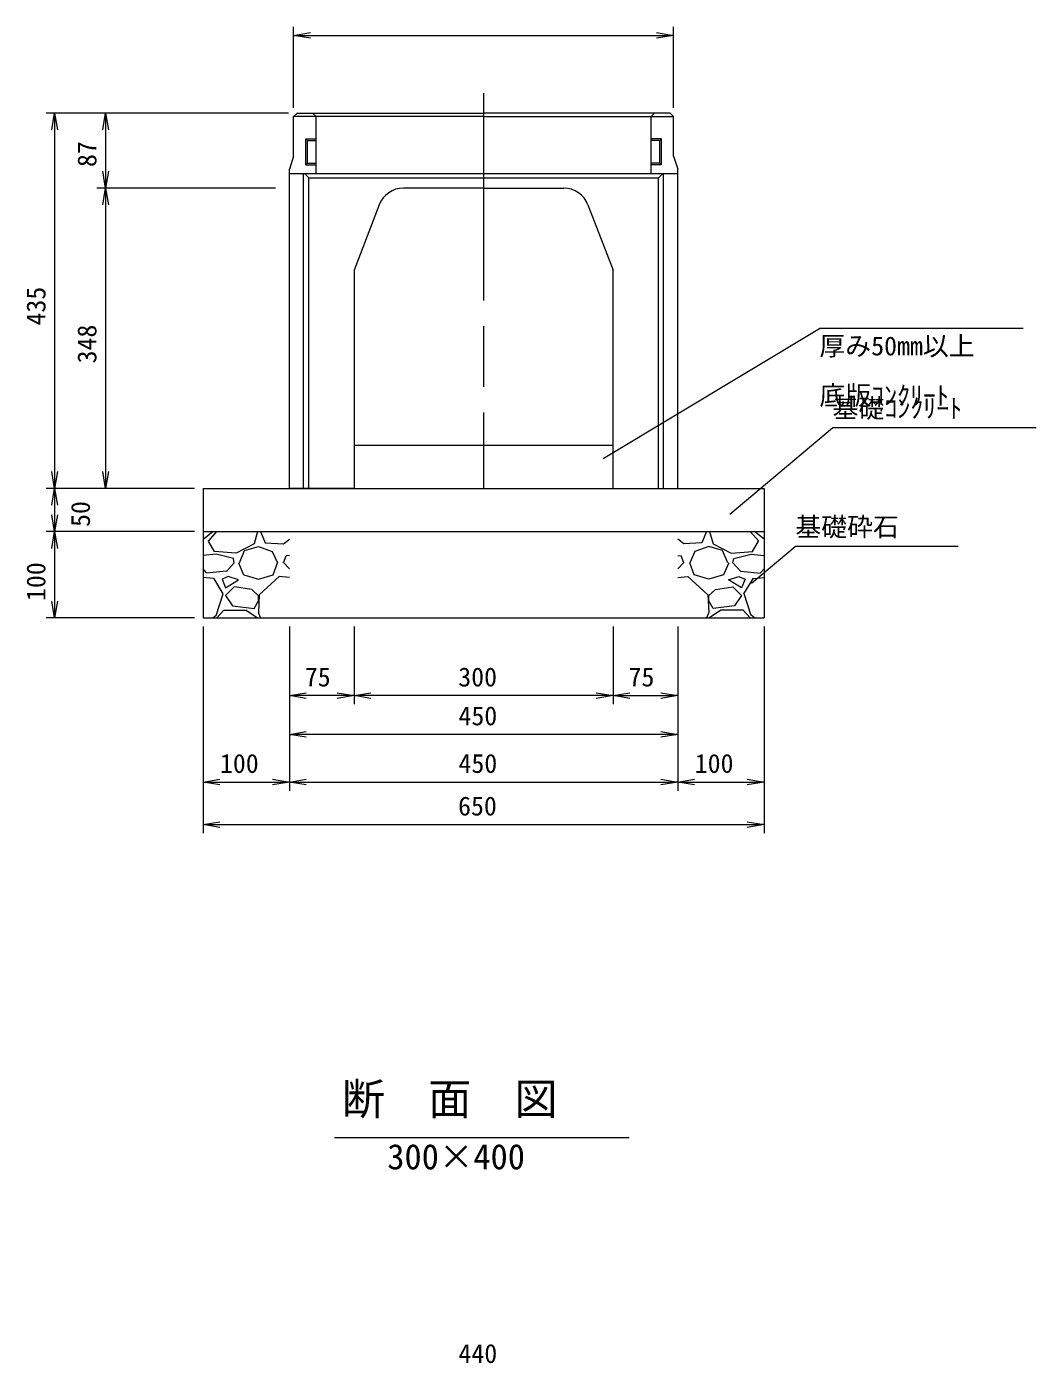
# Model space of a CAD drawing. Units: millimetres, scale not verified. Extents: x 43 to 84043, y -1 to 59399.
# Drawn here: x 15126 to 20973, y 38034 to 45776 of the extents above; entities that cross this region are included whole.
import ezdxf
from ezdxf.enums import TextEntityAlignment as Align

# ---------------------------------------------------------------- set-up
doc = ezdxf.new("R2010")
doc.units = ezdxf.units.MM
doc.header["$LTSCALE"] = 100
doc.linetypes.add('CHAIN', pattern=[18.5, 12, -1.5, 3.5, -1.5])
for name, color, linetype, lineweight in [('0_2', 7, 'Continuous', 18), ('D-STR-DIM', 7, 'Continuous', 18), ('D-STR-DIM（寸法）', 7, 'Continuous', 18), ('D-STR-HTXT（旗揚げ）', 4, 'Continuous', 18), ('D-STR-STRn（構造物）', 7, 'Continuous', 18), ('D-STR（構造物外形線）', 1, 'Continuous', 18)]:
    doc.layers.add(name, color=color, linetype=linetype, lineweight=lineweight)
doc.layers.add('D-STR-TXT（文字）', color=7, linetype='Continuous')
doc.layers.add('D-TTL-TXT（文字）', color=7, linetype='Continuous')
doc.styles.add('ＭＳ ゴシック', font='')
doc.styles.get('ＭＳ ゴシック').set_extended_font_data('MS Gothic')

msp = doc.modelspace()

# ---------------------------------------------------------------- linework, layer by layer
at = {"layer": '0_2'}
for p, q in [((16671.7, 45726.5), (16769.2, 45742.8)), ((16769.2, 45710.3), (16671.7, 45726.5)), ((16671.7, 45726.5), (16684.7, 45726.5)), ((18774.2, 45742.8), (18871.7, 45726.5)), ((18871.7, 45726.5), (18774.2, 45710.3)), ((18871.7, 45726.5), (18858.7, 45726.5)), ((15271, 45179), (15287.3, 45276.5)), ((15287.3, 45276.5), (15303.5, 45179)), ((15287.3, 45276.5), (15287.3, 45263.5)), ((15566, 45179), (15582.3, 45276.5)), ((15582.3, 45276.5), (15598.5, 45179)), ((15582.3, 45276.5), (15582.3, 45263.5)), ((15582.3, 44841.5), (15566, 44939)), ((15598.5, 44939), (15582.3, 44841.5)), ((15566, 44744), (15582.3, 44841.5)), ((15582.3, 44841.5), (15582.3, 44854.5)), ((15582.3, 44841.5), (15598.5, 44744)), ((15582.3, 44841.5), (15582.3, 44828.5)), ((15287.3, 43101.5), (15271, 43199)), ((15303.5, 43199), (15287.3, 43101.5)), ((15582.3, 43101.5), (15566, 43199)), ((15598.5, 43199), (15582.3, 43101.5)), ((15271, 43004), (15287.3, 43101.5)), ((15287.3, 43101.5), (15287.3, 43114.5)), ((15287.3, 43101.5), (15303.5, 43004)), ((15287.3, 43101.5), (15287.3, 43088.5)), ((15582.3, 43101.5), (15582.3, 43114.5)), ((15287.3, 42851.5), (15271, 42949)), ((15303.5, 42949), (15287.3, 42851.5)), ((15271, 42754), (15287.3, 42851.5)), ((15287.3, 42851.5), (15287.3, 42864.5)), ((15287.3, 42851.5), (15303.5, 42754)), ((15287.3, 42851.5), (15287.3, 42838.5)), ((15287.3, 42351.5), (15271, 42449)), ((15303.5, 42449), (15287.3, 42351.5)), ((15287.3, 42351.5), (15287.3, 42364.5)), ((16646.7, 41901.5), (16744.2, 41917.8)), ((16744.2, 41885.3), (16646.7, 41901.5)), ((16646.7, 41901.5), (16659.7, 41901.5)), ((16924.2, 41917.8), (17021.7, 41901.5)), ((17021.7, 41901.5), (16924.2, 41885.3)), ((17021.7, 41901.5), (17008.7, 41901.5)), ((17021.7, 41901.5), (17119.2, 41917.8)), ((17119.2, 41885.3), (17021.7, 41901.5)), ((17021.7, 41901.5), (17034.7, 41901.5)), ((18424.2, 41917.8), (18521.7, 41901.5)), ((18521.7, 41901.5), (18424.2, 41885.3)), ((18521.7, 41901.5), (18508.7, 41901.5)), ((18521.7, 41901.5), (18619.2, 41917.8)), ((18619.2, 41885.3), (18521.7, 41901.5)), ((18521.7, 41901.5), (18534.7, 41901.5)), ((18799.2, 41917.8), (18896.7, 41901.5)), ((18896.7, 41901.5), (18799.2, 41885.3)), ((18896.7, 41901.5), (18883.7, 41901.5)), ((16646.7, 41676.5), (16744.2, 41692.8)), ((16744.2, 41660.3), (16646.7, 41676.5)), ((16646.7, 41676.5), (16659.7, 41676.5)), ((18799.2, 41692.8), (18896.7, 41676.5)), ((18896.7, 41676.5), (18799.2, 41660.3)), ((18896.7, 41676.5), (18883.7, 41676.5)), ((16146.7, 41400.7), (16244.2, 41417)), ((16244.2, 41384.5), (16146.7, 41400.7)), ((16146.7, 41400.7), (16159.7, 41400.7)), ((16549.2, 41417), (16646.7, 41400.7)), ((16646.7, 41400.7), (16549.2, 41384.5)), ((16646.7, 41400.7), (16633.7, 41400.7)), ((16646.7, 41400.7), (16744.2, 41417)), ((16744.2, 41384.5), (16646.7, 41400.7)), ((16646.7, 41400.7), (16659.7, 41400.7)), ((18799.2, 41417), (18896.7, 41400.7)), ((18896.7, 41400.7), (18799.2, 41384.5)), ((18896.7, 41400.7), (18883.7, 41400.7)), ((18896.7, 41400.7), (18994.2, 41417)), ((18994.2, 41384.5), (18896.7, 41400.7)), ((18896.7, 41400.7), (18909.7, 41400.7)), ((19299.2, 41417), (19396.7, 41400.7)), ((19396.7, 41400.7), (19299.2, 41384.5)), ((19396.7, 41400.7), (19383.7, 41400.7)), ((16146.7, 41153.9), (16244.2, 41170.2)), ((16244.2, 41137.7), (16146.7, 41153.9)), ((16146.7, 41153.9), (16159.7, 41153.9)), ((19299.2, 41170.2), (19396.7, 41153.9)), ((19396.7, 41153.9), (19299.2, 41137.7)), ((19396.7, 41153.9), (19383.7, 41153.9))]:
    msp.add_line(p, q, dxfattribs=at)
at = {"layer": 'D-STR-DIM'}
for p, q in [((16146.7, 42301.5), (16146.7, 41103.9)), ((16146.7, 42301.5), (16146.7, 41350.7)), ((16646.7, 42301.5), (16646.7, 41350.7)), ((16646.7, 42301.5), (16646.7, 41350.7)), ((18896.7, 42301.5), (18896.7, 41350.7)), ((18896.7, 42301.5), (18896.7, 41350.7)), ((19396.7, 42301.5), (19396.7, 41103.9)), ((19396.7, 42301.5), (19396.7, 41350.7)), ((16159.7, 41400.7), (16633.7, 41400.7)), ((16659.7, 41400.7), (18883.7, 41400.7)), ((18909.7, 41400.7), (19383.7, 41400.7)), ((16159.7, 41153.9), (19383.7, 41153.9))]:
    msp.add_line(p, q, dxfattribs=at)
at = {"layer": 'D-STR-DIM（寸法）'}
for p, q in [((16671.7, 45306.5), (16671.7, 45776.5)), ((18871.7, 45306.5), (18871.7, 45776.5)), ((16684.7, 45726.5), (18858.7, 45726.5)), ((16641.7, 45276.5), (15237.3, 45276.5)), ((15287.3, 45263.5), (15287.3, 43114.5)), ((16641.7, 45276.5), (15532.3, 45276.5)), ((15582.3, 45263.5), (15582.3, 44854.5)), ((16566.7, 44841.5), (15532.3, 44841.5)), ((16566.7, 44841.5), (15532.3, 44841.5)), ((15582.3, 44828.5), (15582.3, 43114.5)), ((16096.7, 43101.5), (15237.3, 43101.5)), ((16096.7, 43101.5), (15237.3, 43101.5)), ((15287.3, 43088.5), (15287.3, 42864.5)), ((16096.7, 43101.5), (15532.3, 43101.5)), ((16096.7, 42851.5), (15237.3, 42851.5)), ((16096.7, 42851.5), (15237.3, 42851.5)), ((15287.3, 42838.5), (15287.3, 42364.5)), ((16096.7, 42351.5), (15237.3, 42351.5)), ((16646.7, 42301.5), (16646.7, 41851.5)), ((16646.7, 42301.5), (16646.7, 41626.5)), ((17021.7, 42301.5), (17021.7, 41851.5)), ((17021.7, 42301.5), (17021.7, 41851.5)), ((18521.7, 42301.5), (18521.7, 41851.5)), ((18521.7, 42301.5), (18521.7, 41851.5)), ((18896.7, 42301.5), (18896.7, 41851.5)), ((18896.7, 42301.5), (18896.7, 41626.5)), ((17008.7, 41901.5), (16659.7, 41901.5)), ((18508.7, 41901.5), (17034.7, 41901.5)), ((18534.7, 41901.5), (18883.7, 41901.5)), ((18883.7, 41676.5), (16659.7, 41676.5)), ((16909.2, 39341.9), (18614.7, 39341.9))]:
    msp.add_line(p, q, dxfattribs=at)
at = {"layer": 'D-STR-HTXT（旗揚げ）'}
for p, q in [((18465.2, 43274.6), (19716.7, 44027.9)), ((20896.6, 44027.9), (19716.7, 44027.9)), ((19197.1, 42952.5), (19792.9, 43453.1)), ((20972.9, 43453.1), (19792.9, 43453.1)), ((19323.1, 42552.9), (19577.3, 42766)), ((20520.4, 42766), (19577.3, 42766))]:
    msp.add_line(p, q, dxfattribs=at)
at = {"layer": 'D-STR-STRn（構造物）', "linetype": 'CHAIN'}
msp.add_line((17771.7, 45391.3), (17771.7, 43101.5), dxfattribs=at)
at = {"layer": 'D-STR-STRn（構造物）'}
for p, q in [((17021.7, 43351.5), (18521.7, 43351.5)), ((16146.7, 43101.5), (19396.7, 43101.5)), ((16146.7, 43101.5), (16146.7, 42351.5)), ((19396.7, 43101.5), (19396.7, 42351.5)), ((16146.7, 42851.5), (19396.7, 42851.5)), ((16146.7, 42808), (16203, 42851.5)), ((16177.6, 42796.3), (16227.3, 42851.5)), ((16462.7, 42851.3), (16442.7, 42781.3)), ((16479.8, 42851.5), (16506.8, 42787.5)), ((19063.6, 42851.5), (19036.7, 42787.5)), ((19080.7, 42851.3), (19100.7, 42781.3)), ((19365.8, 42796.3), (19316.1, 42851.5)), ((19396.7, 42808), (19340.4, 42851.5)), ((16213.6, 42736), (16178.6, 42796)), ((16442.8, 42780.9), (16337.8, 42725.9)), ((16357.5, 42671.3), (16387.5, 42741.3)), ((16387.6, 42741.3), (16467.6, 42766.3)), ((16467.4, 42766.3), (16547.4, 42736.3)), ((16507.3, 42786), (16612.3, 42781)), ((16612.6, 42781.7), (16646.7, 42808)), ((18930.8, 42781.7), (18896.7, 42808)), ((19036.1, 42786), (18931.1, 42781)), ((19076, 42766.3), (18996, 42736.3)), ((19155.8, 42741.3), (19075.8, 42766.3)), ((19100.6, 42780.9), (19205.6, 42725.9)), ((19186, 42671.3), (19156, 42741.3)), ((19329.9, 42736), (19364.9, 42796)), ((16223, 42720.7), (16146.7, 42712.7)), ((16337.3, 42727.3), (16212.3, 42737.3)), ((16322.4, 42696.6), (16222.4, 42721.6)), ((16327.6, 42671.3), (16282.6, 42621.3)), ((16327.6, 42671), (16322.6, 42696)), ((16352.1, 42671.4), (16382.1, 42601.4)), ((16547.6, 42736.1), (16577.6, 42671.1)), ((16552.4, 42601.5), (16577.4, 42671.5)), ((16646.7, 42635.5), (16612.4, 42672.9)), ((16612.5, 42671.4), (16627.5, 42711.4)), ((16646.7, 42712.7), (16628, 42710.7)), ((18896.7, 42712.7), (18915.4, 42710.7)), ((18896.7, 42635.5), (18931, 42672.9)), ((18930.9, 42671.4), (18915.9, 42711.4)), ((18995.8, 42736.1), (18965.8, 42671.1)), ((18991, 42601.5), (18966, 42671.5)), ((19191.3, 42671.4), (19161.3, 42601.4)), ((19206.2, 42727.3), (19331.2, 42737.3)), ((19215.8, 42671), (19220.8, 42696)), ((19215.8, 42671.3), (19260.8, 42621.3)), ((19221, 42696.6), (19321, 42721.6)), ((19320.4, 42720.7), (19396.7, 42712.7)), ((16167.4, 42612.9), (16146.7, 42635.5)), ((16282.2, 42621.6), (16167.2, 42611.6)), ((16292.5, 42591.1), (16257.5, 42576.1)), ((16352.7, 42571.4), (16292.7, 42591.4)), ((16382.2, 42600.9), (16467.2, 42575.9)), ((16467.8, 42576), (16552.8, 42601)), ((16587.7, 42591.3), (16472.7, 42486.3)), ((16646.7, 42585.9), (16587.7, 42590.8)), ((18896.7, 42585.9), (18955.7, 42590.8)), ((18955.7, 42591.3), (19070.7, 42486.3)), ((19075.6, 42576), (18990.6, 42601)), ((19161.2, 42600.9), (19076.2, 42575.9)), ((19190.7, 42571.4), (19250.7, 42591.4)), ((19250.9, 42591.1), (19285.9, 42576.1)), ((19261.2, 42621.6), (19376.2, 42611.6)), ((19376, 42612.9), (19396.7, 42635.5)), ((16207.7, 42580.8), (16146.7, 42585.9)), ((16263.7, 42491.6), (16208.7, 42581.6)), ((16257.4, 42576.3), (16277.4, 42526.3)), ((16277.4, 42526.4), (16352.4, 42571.4)), ((16327.6, 42531.3), (16277.6, 42481.3)), ((16428.1, 42516.6), (16328.1, 42531.6)), ((16468.6, 42480.3), (16428.6, 42515.3)), ((19074.8, 42480.3), (19114.8, 42515.3)), ((19115.3, 42516.6), (19215.3, 42531.6)), ((19266, 42526.4), (19191, 42571.4)), ((19215.9, 42531.3), (19265.9, 42481.3)), ((19286, 42576.3), (19266, 42526.3)), ((19279.7, 42491.6), (19334.7, 42581.6)), ((19335.7, 42580.8), (19396.7, 42585.9)), ((16222.6, 42366.1), (16262.6, 42491.1)), ((16277.4, 42481.5), (16317.4, 42421.5)), ((16442.7, 42406.4), (16467.7, 42451.4)), ((16472.3, 42486.5), (16467.3, 42381.5)), ((16467.6, 42451.3), (16467.6, 42481.3)), ((19071.1, 42486.5), (19076.1, 42381.5)), ((19100.7, 42406.4), (19075.7, 42451.4)), ((19075.8, 42451.3), (19075.8, 42481.3)), ((19266, 42481.5), (19226, 42421.5)), ((19320.8, 42366.1), (19280.8, 42491.1)), ((16203, 42351.5), (16222.6, 42366.7)), ((16227.3, 42351.5), (16267.6, 42396.3)), ((16267.6, 42396.3), (16397.6, 42396.3)), ((16317.7, 42421.1), (16442.7, 42406.1)), ((16397.4, 42397.4), (16462.4, 42352.4)), ((16466.8, 42382.5), (16479.8, 42351.5)), ((19076.7, 42382.5), (19063.6, 42351.5)), ((19146, 42397.4), (19081, 42352.4)), ((19225.7, 42421.1), (19100.7, 42406.1)), ((19275.8, 42396.3), (19145.8, 42396.3)), ((19316.1, 42351.5), (19275.8, 42396.3)), ((19340.4, 42351.5), (19320.8, 42366.7)), ((16146.7, 42351.5), (19396.7, 42351.5))]:
    msp.add_line(p, q, dxfattribs=at)
at = {"layer": 'D-STR（構造物外形線）'}
for p, q in [((16691.7, 45276.5), (16671.7, 45256.5)), ((16691.7, 45276.5), (16671.7, 45256.5)), ((17771.7, 45256.5), (16671.7, 45256.5)), ((16671.7, 45026.5), (16671.7, 45256.5)), ((16691.7, 45276.5), (17771.7, 45276.5)), ((16801.5, 45256.5), (16781.5, 45276.5)), ((16801.5, 44926.5), (16801.5, 45256.5)), ((18851.7, 45276.5), (17771.7, 45276.5)), ((17771.7, 45256.5), (18871.7, 45256.5)), ((18742, 45256.5), (18762, 45276.5)), ((18742, 44926.5), (18742, 45256.5)), ((18851.7, 45276.5), (18871.7, 45256.5)), ((18871.7, 45026.5), (18871.7, 45256.5)), ((16751.5, 45116.5), (16741.5, 45126.5)), ((16741.5, 45126.5), (16801.5, 45126.5)), ((16741.5, 44976.5), (16741.5, 45126.5)), ((16751.5, 45116.5), (16801.5, 45116.5)), ((16751.5, 44986.5), (16751.5, 45116.5)), ((18802, 45126.5), (18742, 45126.5)), ((18792, 45116.5), (18742, 45116.5)), ((18792, 45116.5), (18802, 45126.5)), ((18792, 44986.5), (18792, 45116.5)), ((18802, 44976.5), (18802, 45126.5)), ((16671.7, 45026.5), (16646.7, 44951.5)), ((16751.5, 44986.5), (16741.5, 44976.5)), ((16751.5, 44986.5), (16801.5, 44986.5)), ((18792, 44986.5), (18742, 44986.5)), ((18792, 44986.5), (18802, 44976.5)), ((18871.7, 45026.5), (18896.7, 44951.5)), ((16646.7, 43101.5), (16646.7, 44951.5)), ((16646.7, 44926.5), (18896.7, 44926.5)), ((16729.2, 43101.5), (16729.2, 44926.5)), ((16759.2, 44901.5), (16734.2, 44926.5)), ((16741.5, 44976.5), (16801.5, 44976.5)), ((18802, 44976.5), (18742, 44976.5)), ((18784.2, 44901.5), (18809.2, 44926.5)), ((18814.2, 43101.5), (18814.2, 44926.5)), ((18896.7, 43101.5), (18896.7, 44951.5)), ((16759.2, 43101.5), (16759.2, 44901.5)), ((16759.2, 44901.5), (18784.2, 44901.5)), ((17771.7, 44841.5), (17307.4, 44841.5)), ((17771.7, 44841.5), (18236, 44841.5)), ((18784.2, 43101.5), (18784.2, 44901.5)), ((17167.4, 44745.4), (17021.7, 44366.5)), ((18376, 44745.4), (18521.7, 44366.5)), ((17021.7, 44366.5), (17021.7, 43101.5)), ((18521.7, 43101.5), (18521.7, 44366.5)), ((17021.7, 43101.5), (16646.7, 43101.5)), ((18521.7, 43101.5), (18896.7, 43101.5))]:
    msp.add_line(p, q, dxfattribs=at)
for centre, start, end in [((17307.4, 44691.5), 90, 158.96249), ((18236, 44691.5), 21.03751, 90)]:
    msp.add_arc(centre, 150, start, end, dxfattribs=at)

# ---------------------------------------------------------------- texts
at = {"layer": 'D-STR-DIM（寸法）', "style": 'ＭＳ ゴシック'}
for s, p in [('87', (15562.3, 44963.8)), ('435', (15267.3, 44045.5)), ('348', (15562.3, 43826.1)), ('50', (15524.7, 42878.7)), ('100', (15267.3, 42449.6))]:
    msp.add_text(s, height=110, rotation=90, dxfattribs=at).set_placement(p, align=Align.BOTTOM_LEFT)
for s, p in [('75', (16736.4, 41921.5)), ('300', (17625.1, 41921.5)), ('75', (18611.4, 41921.5)), ('450', (17626.3, 41696.5)), ('100', (16244.8, 41420.7)), ('450', (17626.3, 41420.7)), ('100', (18994.8, 41420.7)), ('650', (17624, 41173.9)), ('440', (17626.3, 38002.4))]:
    msp.add_text(s, height=110, dxfattribs=at).set_placement(p, align=Align.BOTTOM_LEFT)
at = {"layer": 'D-STR-TXT（文字）', "style": 'ＭＳ ゴシック'}
for s, p in [('厚み50mm以上', (19716.7, 43839.3)), ('底版ｺﾝｸﾘｰﾄ', (19716.7, 43552.9)), ('基礎ｺﾝｸﾘｰﾄ', (19792.9, 43478.1)), ('基礎砕石', (19577.3, 42791))]:
    msp.add_text(s, height=110, dxfattribs=at).set_placement(p, align=Align.BOTTOM_LEFT)
at = {"layer": 'D-TTL-TXT（文字）', "style": 'ＭＳ ゴシック'}
for s, height, p in [('断\u3000面\u3000図', 183.3, (16950.4, 39418.4)), ('300×400', 146.6, (17213.8, 39113.1))]:
    msp.add_text(s, height=height, dxfattribs=at).set_placement(p, align=Align.BOTTOM_LEFT)

doc.saveas('drawing.dxf')
